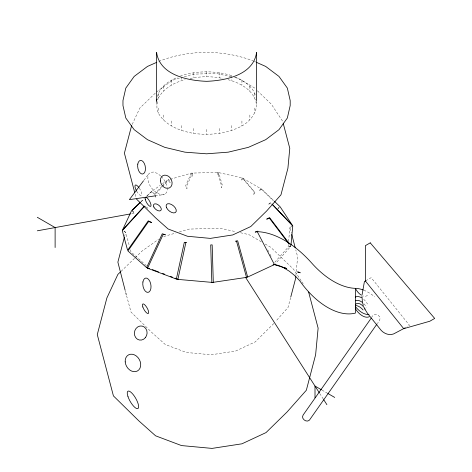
<?xml version="1.0" encoding="UTF-8"?>
<svg xmlns="http://www.w3.org/2000/svg" width="472" height="472" viewBox="0 0 472 472"><rect width="100%" height="100%" fill="white"/><g stroke="black" fill="none" stroke-linecap="round" stroke-linejoin="round"><path stroke-width="0.35" stroke-dasharray="2.36 1.77" d="M288.315 244.402L288.044 247.34L274.757 262.326M288.593 241.463L289.902 227.522L292.439 225.386M295.867 275.672L297.631 256.874L295.791 249.883M160.751 175.997L157.5 173.472L153.713 172.038L150.503 172.339L148.355 174.327C145.848 183.006 153.075 192.387 161.288 194.783L164.504 194.482L166.645 192.499L167.401 189.124M157.518 96.5C159.601 86.866 169.047 80.724 177.702 77.296M256.567 100.571C257.901 111.357 251.051 120.867 241.924 125.941C227.203 133.806 210.01 135.57 193.638 133.411C180.115 130.909 165.365 125.711 158.291 113.009C154.857 106.371 158.928 99.928 158.291 93.102M290.026 244.584L290.917 245.759L290.764 246.366L275.577 263.5M124.567 236.578L125.682 232.324L122.549 229.952M290.622 297.584L288.044 307.443L275.707 321.361M132.195 124.419L139.824 108.1L155.872 92.583M371.535 317.691C372.438 314.665 376.084 313.261 378.461 315.479C381.5 317.644 379.594 321.444 377.393 323.432M158.291 98.07C163.837 88.187 174.428 82.352 185.13 79.697M278.067 208.382L278.923 207.19M143.942 180.215L148.355 174.327M273.807 323.503L255.216 341.911L235.622 351.038L211.291 354.779L186.428 352.478L165.336 344.542L151.66 332.335L130.998 312.033L126.443 295.23M161.878 186.352L153.943 194.871L156.315 197.762L155.011 194.606L161.955 187.148M162.38 185.815L167.831 179.956L168.899 179.684L170.203 182.841L167.831 179.956L162.539 183.714M162.451 186.611L168.899 179.684M156.385 92.081L172.551 80.205L180.811 77.78M140.833 201.774L143.942 198.771M146.532 196.263L151.193 191.756L160.185 185.39M141.075 201.756L144.184 198.753M147.293 195.744L151.954 191.237L154.326 194.122L151.193 191.756M121.038 271.37L134.709 258.154M135.234 257.641L142.072 251.033L158.621 239.274M261.606 188.924L259.069 191.06L260.774 188.676L261.606 188.924L273.807 200.7M277.636 208.978L280.173 206.842M365.652 280.828L371.169 277.642L409.501 325.332L407.047 326.748M270.928 203.06L268.049 204.642L270.586 202.506L271.601 203.568M292.776 225.94L289.902 227.522L291.372 233.109M290.917 245.759L288.044 247.34L290.764 246.366L289.43 244.608M158.775 61.425C188.464 49.477 223.179 49.507 253.045 60.835M180.292 76.151L181.584 75.579C197.797 70.611 215.356 70.611 231.569 75.579L232.867 76.151M184.257 76.777L193.207 74.151L216.341 73.473L230.979 76.735M170.303 179.277L191.355 173.112L217.669 172.386L242.219 177.897L260.774 188.676L273.512 200.966M163.701 236.555L175.726 233.032M179.26 231.994L189.166 229.097L220.052 228.194L236.242 231.799M190.092 78.505C200.86 76.181 212.294 76.181 223.061 78.505M131.747 213.686L134.638 213.161L132.266 210.276M155.182 195.85L164.504 194.482M234.466 77.514L237.953 78.293L254.302 87.762L255.34 88.76M240.466 232.737L248.915 234.619L261.388 241.847M228.023 79.697C240.72 82.895 255.305 91.102 256.567 105.539M253.712 61.13L255.712 62.015M235.451 77.296C243.924 80.647 253.063 86.565 255.482 95.816M146.066 207.314L147.765 208.158L144.638 205.786M123.983 231.481L125.682 232.324L129.293 245.629M322.004 390.096L327.09 393.034M265.134 244.018L270.745 247.269L293.56 269.288L301.49 281.271M132.03 211.185L134.638 213.161M146.379 265.653L130.998 251.93L130.431 249.83M257.411 90.76L271.388 104.247L282.669 121.31L283.047 122.726M161.288 176.416L164.504 180.422L166.645 184.888L167.153 187.714M301.885 281.873L303.472 284.268M319.762 393.506L323.332 399.088M267.701 249.841L268.71 251.777M270.055 254.355L271.064 256.29M135.163 194.204L136.101 197.674M125.316 291.017L125.682 292.428M254.862 93.102L254.862 98.07M254.862 108.041L254.862 113.009M249.871 86.14L249.871 91.108M249.871 115.003L249.871 119.965M241.924 80.163L241.924 85.131M241.924 120.98L241.924 125.941M231.569 75.579L231.569 80.541M231.569 125.564L231.569 130.532M219.515 72.694L219.515 77.662M219.515 128.449L219.515 133.411M206.577 71.715L206.577 76.676M206.577 129.434L206.577 134.396M193.638 72.694L193.638 77.662M193.638 128.449L193.638 133.411M181.584 76.995L181.584 80.541M181.584 125.564L181.584 130.532M171.23 80.163L171.23 85.131M171.23 120.98L171.23 125.941M163.288 86.14L163.288 91.108M163.288 115.003L163.288 119.965M158.291 108.041L158.291 113.009M156.592 101.993L156.592 105.539M139.264 188.098A6.024 1.906 60.1 0 1 141.618 195.29A6.024 1.906 60.1 0 1 136.945 191.597M367.493 295.313A10.809 6.242 60 0 1 362.614 295.808M363.664 299.307A12.16 7.021 60 0 1 367.493 304.045M363.989 303.856A11.623 6.714 60 0 1 366.567 307.207M363.782 290.18A43.099 24.886 60 0 1 374.691 296.776M218.725 172.663L217.804 175.531L217.669 172.386L221.167 184.635L221.303 187.773L222.223 184.912L218.725 172.663M242.219 177.897L241.298 180.764L243.003 178.381L255.081 192.541L253.375 194.918L254.296 192.057L242.219 177.897M191.355 173.112L185.667 185.626L186.971 188.782L186.835 185.638L192.523 173.124L192.659 176.262L191.355 173.112"/><path stroke-width="0.71" d="M290.988 245.021L292.776 225.94L271.943 204.122M295.802 276.397L295.596 278.568L290.805 296.876M362.101 294.681L364.425 281.536L365.652 280.828M175.041 278.144L178.469 279.43L176.357 279.058L184.316 242.289L186.428 242.661L185.856 242.626L177.891 279.394L213.297 282.492L212.176 244.885L210.713 244.927L211.834 282.533L246.514 277.388L236.507 241.145L235.622 241.221L237.658 240.797L247.664 277.04L245.629 277.465L319.367 392.887M156.592 100.571L156.899 99.214M131.588 125.723L124.401 153.152L134.785 192.818M124.378 237.292L117.87 262.131L125.139 290.315M147.83 268.007L146.609 267.618L162.274 233.752L165.336 234.726L163.223 234.348L147.559 268.22L176.357 279.058M371.11 318.293L303.124 415.018C300.629 418.481 306.464 423.089 309.408 420.157L376.975 324.034M143.506 180.805L129.381 199.65L154.468 195.957M144.143 206.323L122.549 229.952L131.505 210.795L140.314 202.276M144.367 206.47L122.283 230.637L127.599 250.243L148.261 220.831L151.66 222.518L148.597 221.545L127.936 250.957L146.609 267.618M132.266 210.276L140.036 202.759M120.513 271.878L117.882 274.421L106.879 297.962L97.285 334.583L113.416 395.89L138.797 420.829L155.601 435.821L181.513 445.574L212.052 448.4L241.947 443.81L266.019 432.594L287.106 411.95L306.34 390.25L315.62 354.773L318.122 328.123L308.623 292.062M405.212 327.81L393.642 333.916C389.3 335.675 384.379 333.698 381.27 330.494L367.535 313.408L364.691 308.906M247.664 277.04L274.421 264.58L286.722 268.485L282.817 267.27A50.793 27.535 62.9 0 0 274.421 264.58L273.064 264.863M156.781 62.31L147.453 66.44L134.166 76.434L125.817 88.081L122.968 100.571L122.968 105.539L125.817 118.029L134.166 129.67L147.453 139.671L164.769 147.341L184.935 152.167L206.577 153.807L228.218 152.167L248.384 147.341L265.701 139.671L278.987 129.67L287.342 118.029L290.192 105.539L290.192 100.571L287.342 88.081L278.987 76.434L265.701 66.44L256.379 62.31M299.915 272.427L297.567 271.925L300.298 272.792M257.936 231.127L255.216 232.094L257.252 231.669A90.187 52.067 60 0 1 311.803 263.164A72.122 41.642 60 0 0 355.422 288.351A43.099 24.886 60 0 1 363.239 289.973M37.317 230.802L130.301 213.946M245.629 277.465L246.514 277.388M177.891 279.394L178.469 279.43M147.559 268.22L149.671 268.592M152.415 269.624L158.586 271.949M162.698 273.495L164.757 274.273M170.239 276.332L172.298 277.111M282.817 267.27L289.336 271.223L293.655 274.698A50.793 27.535 62.9 0 1 299.915 281.041A66.847 38.598 60 0 0 355.422 313.089L355.422 288.351A10.809 6.242 60 0 0 361.458 295.242M37.317 217.297L55.118 227.575L55.118 247.54M321.367 389.73L315.007 386.061L315.007 397.808M327.721 393.4L334.719 397.442M274.338 201.214L280.173 206.842L292.439 225.386L272.114 204.099M136.479 199.06L155.489 217.739L168.073 228.967L187.478 236.271L210.347 238.384L232.731 234.944L250.762 226.548L266.55 211.09L280.958 194.836L287.908 168.268L289.778 148.314L283.229 123.44M289.584 243.994L269.565 217.574L266.686 219.155L269.412 218.188L288.539 243.434M323.727 399.707L326.901 404.675M257.252 231.669L274.421 264.58M363.31 305.502L362.402 301.915L361.983 296.457M125.871 293.13L126.248 294.528M291.743 234.507L295.236 247.788M256.567 100.571L256.567 52.463C253.423 75.036 225.468 80.641 206.577 81.32C187.685 80.641 159.731 75.036 156.592 52.463L156.592 101.993M136.685 191.142A6.024 1.906 60.1 0 1 135.163 185.278A6.024 1.906 60.1 0 1 138.975 187.685M355.422 297.077A12.16 7.021 60 0 1 361.458 297.702M369.263 316.771A14.774 8.531 60 0 1 355.422 308.782M369.004 314.47A18.797 10.856 60 0 1 355.422 306.629M355.422 305.549A11.829 6.826 60 0 1 363.098 309.98M355.422 304.475A8.649 4.997 60 0 1 365.139 309.142M355.422 300.776A11.623 6.714 60 0 1 362.012 302.139M370.243 242.85L365.387 245.652L365.387 280.982L403.719 328.671L429.821 321.231L434.683 318.429L370.243 242.85M142.91 281.973A7.251 4 80.3 0 0 147.972 292.386A7.251 4 80.3 0 0 149.819 281.282A7.251 4 80.3 0 0 142.91 281.973M125.204 361.9A9.204 7.245 60.1 0 0 137.405 370.986A9.204 7.245 60.1 0 0 136.237 355.929A9.204 7.245 60.1 0 0 125.204 361.9M128.012 396.716A10.012 3.168 60.1 0 0 137.883 408.569A10.012 3.168 60.1 0 0 132.951 394.297A10.012 3.168 60.1 0 0 128.012 396.716M137.765 164.132A6.891 3.8 80.3 0 0 142.568 174.026A6.891 3.8 80.3 0 0 144.326 163.483A6.891 3.8 80.3 0 0 137.765 164.132M160.392 180.953A6.95 5.475 60.1 0 0 169.607 187.821A6.95 5.475 60.1 0 0 168.728 176.44A6.95 5.475 60.1 0 0 160.392 180.953M145.276 199.485A5.221 1.652 60.1 0 0 150.35 206.429A5.221 1.652 60.1 0 0 148.574 199.579A5.221 1.652 60.1 0 0 145.276 199.485M153.813 206.966A4.649 2.566 39.9 0 0 160.598 210.671A4.649 2.566 39.9 0 0 157.719 204.523A4.649 2.566 39.9 0 0 153.813 206.966M166.587 207.751A6.03 3.328 39.9 0 0 175.383 212.553A6.03 3.328 39.9 0 0 171.649 204.582A6.03 3.328 39.9 0 0 166.587 207.751M142.833 307.001A5.516 1.746 60.1 0 0 148.273 313.532A5.516 1.746 60.1 0 0 145.553 305.667A5.516 1.746 60.1 0 0 142.833 307.001M145.417 337.627A7.098 6.331 -80 0 0 142.131 326.075A7.098 6.331 -80 0 0 134.667 335.415A7.098 6.331 -80 0 0 145.417 337.627"/></g></svg>
